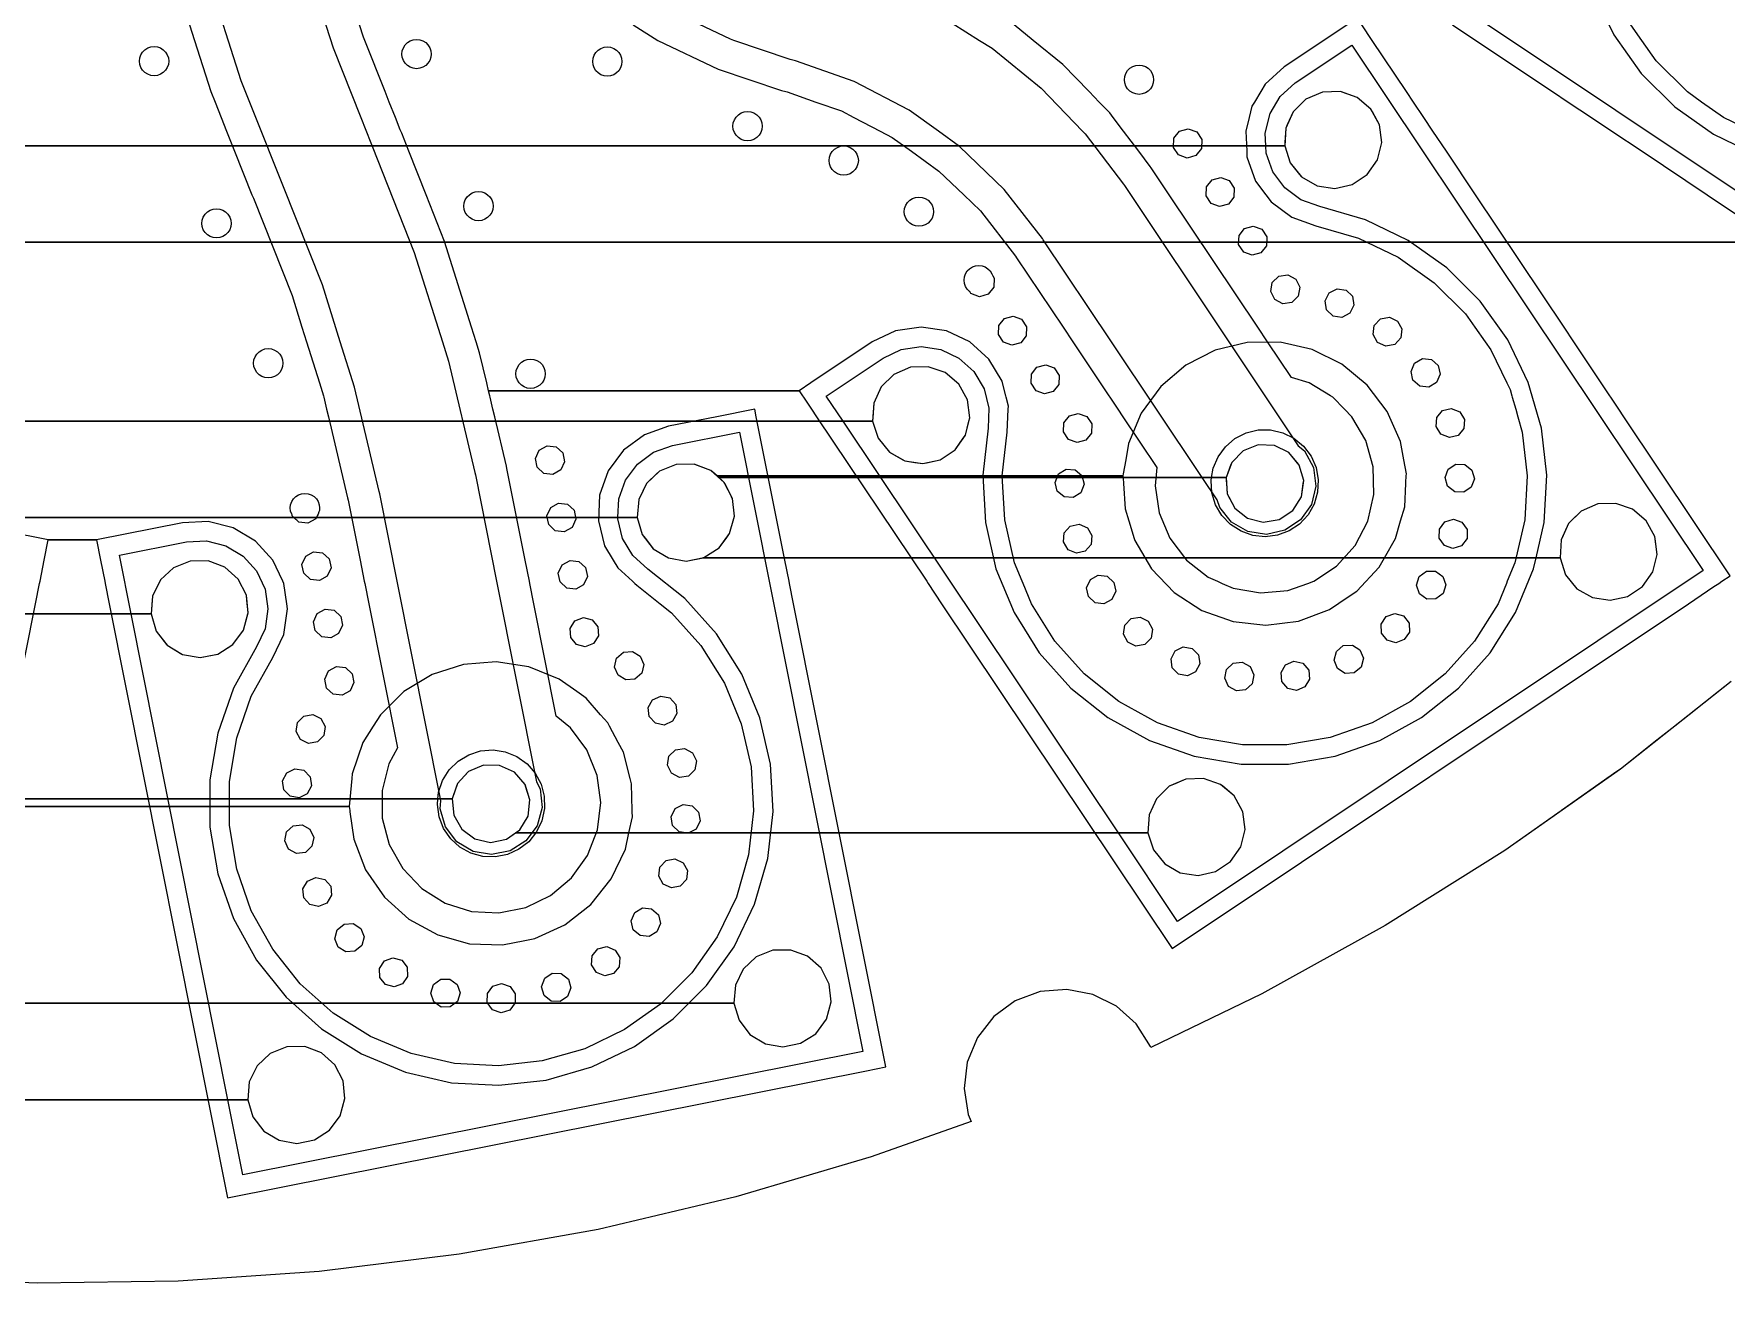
# Model space of a CAD drawing. Extents: x -26490 to 26500, y -26498 to 26498.
# Drawn here: x -395 to 16952, y -26498 to -13683 of the extents above; entities that cross this region are included whole.
import ezdxf

# ---------------------------------------------------------------- set-up
doc = ezdxf.new("R2010")
doc.units = 0
for name, color, linetype in [('L0D0', 1, 'CONTINUOUS'), ('L1D0', 2, 'CONTINUOUS'), ('L2D0', 3, 'CONTINUOUS'), ('L3D0', 4, 'CONTINUOUS')]:
    doc.layers.add(name, color=color, linetype=linetype)

msp = doc.modelspace()

# ---------------------------------------------------------------- linework, layer by layer
at = {"layer": 'L0D0'}
for points in [[(2353.28, -12828.949), (2672.572, -13827.3), (2956.361, -14541.287), (3059.727, -14801.345), (3074.637, -14835.395), (3505.381, -15924.395), (3794.179, -16843.224), (3856.532, -17041.604), (4126.263, -18181.212), (4131.412, -18207.096), (4348.544, -19298.694), (4757.323, -21353.764), (4795.252, -21427.781), (4815.272, -21619.676), (4764.619, -21805.845), (4650.135, -21961.145), (4487.28, -22064.601), (4298.051, -22102.241), (4108.002, -22068.982), (3942.802, -21969.315), (3824.761, -21816.701), (3769.821, -21631.751), (3776.538, -21548.854), (3772.84, -21530.261), (3894.759, -21530.261), (3909.979, -21695.892), (3991.251, -21841.014), (4124.523, -21940.534), (4286.751, -21977.242), (4449.885, -21944.793), (4585.716, -21848.797), (4670.759, -21705.852), (4690.309, -21540.675), (4640.986, -21381.827), (4531.317, -21256.775), (4380.266, -21187.139), (4213.951, -21184.962), (4061.129, -21250.62), (3948.224, -21372.759), (3894.759, -21530.261), (3772.84, -21530.261), (3328.954, -19298.694), (3150.627, -18402.186), (3145.478, -18376.302), (2892.355, -17306.863), (2746.628, -16843.224), (2562.825, -16258.444), (2158.603, -15236.496), (2143.693, -15202.446), (1880.901, -14541.287), (1731.135, -14164.492), (1390.894, -13100.636)], [(17845.086, -15820.42), (13798.322, -13116.459)], [(15590.387, -13253.931), (15801.327, -13691.951), (16082.657, -14088.448), (16426.428, -14432.22), (16822.925, -14713.55), (17260.945, -14924.488)], [(8878.558, -13483.31), (9300.3, -13750.23), (9427.548, -13830.765), (9931.291, -14241.081), (10356.172, -14681.035), (10382.626, -14708.427), (10775.14, -15226.161), (10784.481, -15240.14), (11855.627, -16843.224), (12566.925, -17907.757), (12630.292, -17961.624), (12722.223, -18131.252), (12746.67, -18322.633), (12700.331, -18509.923), (12589.463, -18667.826), (12429.043, -18775.015), (12240.733, -18817.016), (12049.966, -18788.155), (11882.508, -18692.331), (11760.974, -18542.484), (11735.456, -18463.327), (11582.85, -18234.935), (11826.685, -18234.935), (11837.563, -18400.908), (11915.008, -18548.107), (12045.63, -18651.08), (12206.841, -18692.023), (12370.768, -18663.855), (12509.066, -18571.447), (12597.822, -18430.779), (12621.689, -18266.17), (12576.54, -18106.085), (12470.183, -17978.204), (12321.007, -17904.639), (12154.806, -17898.109), (12000.317, -17959.744), (11884.254, -18078.886), (11826.685, -18234.935), (11582.85, -18234.935), (10652.938, -16843.224), (9953.011, -15795.71), (9943.671, -15781.731), (9553.157, -15279.202), (9094.951, -14837.519), (8877.556, -14681.035), (8578.425, -14465.716), (8014.143, -14171.399), (7413.648, -13960.586), (7357.058, -13945.165), (6779.214, -13750.23), (6744.891, -13738.651), (6161.462, -13461.148)], [(1201.248, -13590.336), (1252.386, -13750.23), (1420.462, -14275.765), (1462.807, -14382.302), (1525.999, -14541.287), (1581.545, -14681.035), (1663.893, -14888.214), (1841.402, -15334.809), (1856.311, -15368.859), (2251.782, -16368.679), (2353.262, -16691.547), (2400.936, -16843.224), (2533.001, -17263.398), (2574.176, -17394.398), (2577.597, -17408.85), (2606.808, -17532.264), (2625.163, -17609.814), (2821.819, -18440.682), (2826.968, -18466.566), (2949.305, -19081.598), (2992.488, -19298.694), (2996.797, -19320.355), (3038.092, -19527.957), (3332.066, -21005.866), (3242.768, -21171.364), (3174.785, -21445.047), (3177, -21727.038), (3249.274, -21999.619), (3387.065, -22245.663), (3581.716, -22449.709), (3820.995, -22598.937), (4089.869, -22683.971), (4371.442, -22699.467), (4648.024, -22644.451), (4902.234, -22522.382), (5118.099, -22340.927), (5282.058, -22111.49), (5383.806, -21848.486), (5416.952, -21568.441), (5379.412, -21288.951), (5273.546, -21027.577), (5106.003, -20800.744), (4960.169, -20682.016), (4730.613, -19527.957), (4689.318, -19320.355), (4685.009, -19298.694), (4641.826, -19081.598), (4455.071, -18142.716), (4449.923, -18116.832), (4329.918, -17609.814), (4311.563, -17532.264), (4282.353, -17408.85), (4278.932, -17394.398), (4266.823, -17343.238), (7451.128, -17343.238), (7485.312, -17394.398), (7494.969, -17408.85), (7577.432, -17532.264), (7629.249, -17609.814), (8757.722, -19298.694), (8772.195, -19320.355), (8910.91, -19527.957), (11273.451, -23063.749), (16565.136, -19527.957), (16827.668, -19352.539), (16875.835, -19320.355), (16908.253, -19298.694), (16993.962, -19241.425), (15903.754, -17609.814), (15851.937, -17532.264), (15769.474, -17408.85), (15759.817, -17394.398), (15672.286, -17263.398), (15391.535, -16843.224), (15290.188, -16691.547), (14383.645, -15334.809), (14085.24, -14888.214), (13946.807, -14681.035), (13853.43, -14541.287), (13747.2, -14382.302), (13676.014, -14275.765), (13324.863, -13750.23), (13218.026, -13590.336)], [(13067.742, -13590.336), (12828.444, -13750.23), (12423.316, -14020.928), (12227.62, -14198.296), (12181.187, -14275.765), (12117.331, -14382.302), (12091.838, -14424.835), (12062.669, -14541.287), (12027.664, -14681.035), (12037.841, -14888.214), (12040.622, -14944.832), (12129.601, -15193.508), (12234.397, -15334.809), (12286.933, -15405.646), (12499.073, -15562.979), (12747.748, -15651.957), (13182.607, -15777.238), (13590.336, -15973.59), (13959.414, -16235.464), (14279.412, -16555.462), (14375.969, -16691.547), (14483.59, -16843.224), (14541.287, -16924.54), (14704.472, -17263.398), (14737.639, -17332.27), (14755.538, -17394.398), (14759.702, -17408.85), (14795.256, -17532.264), (14817.598, -17609.814), (14862.919, -17767.129), (14913.588, -18216.828), (14888.214, -18668.661), (14787.513, -19109.86), (14709.296, -19298.694), (14700.324, -19320.355), (14614.332, -19527.957), (14373.563, -19911.139), (14072.011, -20248.576), (13718.197, -20530.732), (13322.119, -20749.638), (12894.969, -20899.104), (12448.818, -20974.908), (11996.273, -20974.907), (11550.121, -20899.103), (11122.972, -20749.637), (10726.893, -20530.733), (10373.079, -20248.575), (10071.527, -19911.138), (9830.758, -19527.957), (9744.766, -19320.355), (9735.794, -19298.694), (9657.577, -19109.86), (9556.877, -18668.662), (9531.502, -18216.828), (9582.171, -17767.128), (9589.899, -17609.814), (9593.709, -17532.264), (9595.13, -17503.332), (9571.464, -17408.85), (9567.844, -17394.398), (9535.03, -17263.398), (9530.956, -17247.132), (9395.173, -17020.594), (9199.478, -16843.224), (8960.72, -16730.301), (8699.464, -16691.547), (8438.208, -16730.301), (8199.451, -16843.224), (7570.617, -17263.398), (7451.128, -17343.238), (4266.823, -17343.238), (4247.926, -17263.398), (4174.71, -16954.068), (4139.871, -16843.224), (4092.197, -16691.547), (3816.424, -15814.159), (3626.822, -15334.809), (3450.175, -14888.214), (3376.928, -14703.032), (3367.296, -14681.035), (3362.018, -14668.982), (3311.263, -14541.287), (3248.071, -14382.302), (3205.726, -14275.765), (2996.841, -13750.23), (2983.246, -13716.027), (2943.047, -13590.336)], [(5748.728, -13590.336), (6002.303, -13750.23), (6621.058, -14044.536), (7270.292, -14263.554), (7315.1, -14275.765), (7326.883, -14278.976), (7621.205, -14382.302), (7882.847, -14474.155), (8011.557, -14541.287), (8279.49, -14681.035), (8405.283, -14746.646), (8601.956, -14888.214), (8883.505, -15090.877), (9136.562, -15334.809), (9307.732, -15499.806), (9669.286, -15965.069), (9678.626, -15979.049), (10154.702, -16691.547), (10256.049, -16843.224), (10536.801, -17263.398), (10624.332, -17394.398), (10633.989, -17408.85), (10716.452, -17532.264), (10768.269, -17609.814), (11117.024, -18131.763), (11097.857, -18318.836), (11139.783, -18597.702), (11249.743, -18857.38), (11420.827, -19081.554), (11642.287, -19256.139), (11738.545, -19298.694), (11787.541, -19320.355), (11900.205, -19370.163), (12178.378, -19416.464), (12459.326, -19392.132), (12663.715, -19320.355), (12725.396, -19298.694), (12959.87, -19142.023), (13148.016, -18931.964), (13278.01, -18681.713), (13341.686, -18406.997), (13335.042, -18125.075), (13258.496, -17853.663), (13116.858, -17609.814), (13040.517, -17532.264), (12919.026, -17408.85), (12895.021, -17394.398), (12677.432, -17263.398), (12497.264, -17209.517), (12252.515, -16843.224), (12151.168, -16691.547), (11244.624, -15334.809), (11058.866, -15056.802), (11049.525, -15042.822), (10932.311, -14888.214), (10775.24, -14681.035), (10669.291, -14541.287), (10633.244, -14493.74), (10525.623, -14382.302), (10422.736, -14275.765), (10154.58, -13998.096), (9850.277, -13750.23), (9653.976, -13590.336)], [(14147.539, -13590.336), (14386.837, -13750.23), (15173.355, -14275.765), (15332.799, -14382.302), (15570.737, -14541.287), (15779.885, -14681.035), (16089.95, -14888.214), (16758.327, -15334.809), (18788.829, -16691.547)], [(17214.73, -14681.035), (16924.54, -14541.287), (16700.472, -14382.302), (16555.462, -14279.412), (16235.464, -13959.414), (16087.04, -13750.23), (15973.59, -13590.336)], [(-1589.196, -25622.288), (-376.959, -19527.957), (-335.664, -19320.355), (-331.355, -19298.694), (-288.172, -19081.598), (-246.975, -18874.486), (246.975, -18874.486), (288.172, -19081.598), (331.355, -19298.694), (335.664, -19320.355), (376.959, -19527.957), (1589.196, -25622.288), (8140.842, -24319.085), (8336.999, -24280.067), (7391.747, -19527.957), (7350.452, -19320.355), (7346.143, -19298.694), (7302.96, -19081.598), (7010.204, -17609.814), (6994.778, -17532.264), (6604.907, -17609.814), (6112.071, -17707.845), (5863.395, -17796.823), (5651.256, -17954.156), (5493.924, -18166.295), (5404.945, -18414.971), (5391.986, -18678.768), (5456.16, -18934.967), (5544.048, -19081.598), (5591.943, -19161.506), (5743.306, -19298.694), (5767.205, -19320.355), (5787.639, -19338.875), (6024.74, -19527.957), (6141.453, -19621.033), (6443.005, -19958.47), (6683.774, -20341.65), (6856.955, -20759.747), (6957.656, -21200.946), (6983.031, -21652.779), (6932.361, -22102.479), (6807.081, -22537.338), (6610.729, -22945.067), (6348.853, -23314.145), (6028.856, -23634.143), (5659.778, -23896.018), (5252.049, -24092.37), (4817.19, -24217.65), (4367.49, -24268.32), (3915.657, -24242.946), (3474.458, -24142.244), (3056.361, -23969.062), (2673.18, -23728.294), (2335.743, -23426.742), (2053.586, -23072.928), (1834.681, -22676.85), (1685.215, -22249.7), (1609.411, -21803.549), (1609.41, -21351.003), (1685.215, -20904.853), (1834.682, -20477.703), (2053.586, -20081.624), (2166.509, -19842.867), (2205.263, -19581.611), (2197.304, -19527.957), (2166.509, -19320.355), (2156.264, -19298.694), (2053.586, -19081.598), (1876.217, -18885.902), (1649.678, -18750.119), (1393.478, -18685.945), (1129.682, -18698.904), (246.975, -18874.486), (-246.975, -18874.486), (-1129.682, -18698.904)], [(17003.043, -20326.006), (15867.684, -21224.199), (14684.969, -22059.05), (13458.429, -22828.068), (12191.723, -23528.958), (11054.533, -24079.337), (11051.387, -24068.805), (10905.934, -23838.568), (10703.759, -23656.111), (10459.855, -23534.967), (10192.31, -23484.119), (9920.969, -23507.34), (9665.954, -23602.907), (9446.18, -23763.732), (9277.945, -23977.887), (9173.728, -24229.49), (9141.257, -24499.881), (9182.941, -24769.005), (9214.548, -24838.501), (8188.95, -25202.998), (6800.415, -25612.582), (5391.584, -25945.728), (3966.663, -26201.442), (2529.904, -26378.961), (1085.594, -26477.755), (-361.955, -26497.528), (-1808.424, -26438.222)]]:
    msp.add_lwpolyline(points, dxfattribs=at)
for points in [[(11328.631, -22786.341), (10722.21, -21878.767), (11025.79, -21878.767), (11082.169, -22053.654), (11197.915, -22196.364), (11357.4, -22287.626), (11539.083, -22315.113), (11718.425, -22275.112), (11871.208, -22173.026), (11976.795, -22022.643), (12020.927, -21844.271), (11997.644, -21662.003), (11910.091, -21500.454), (11770.092, -21381.441), (11596.554, -21321.039), (11412.915, -21327.404), (11243.976, -21399.678), (11112.553, -21528.099), (11036.396, -21695.324), (11025.79, -21878.767), (10722.21, -21878.767), (7899.914, -17654.901), (8203.494, -17654.901), (8259.872, -17829.788), (8375.619, -17972.499), (8535.103, -18063.76), (8716.786, -18091.247), (8896.128, -18051.247), (9048.911, -17949.161), (9154.498, -17798.777), (9198.631, -17620.405), (9175.348, -17438.137), (9087.795, -17276.588), (8947.795, -17157.575), (8774.257, -17097.173), (8590.618, -17103.538), (8421.679, -17175.812), (8290.256, -17304.234), (8214.1, -17471.458), (8203.494, -17654.901), (7899.914, -17654.901), (7728.536, -17398.417), (8310.565, -17009.518), (8496.265, -16921.689), (8699.464, -16891.547), (8902.663, -16921.689), (9088.364, -17009.518), (9240.571, -17147.472), (9346.18, -17323.668), (9396.093, -17522.935), (9386.014, -17728.11), (9331.58, -18211.219), (9358.84, -18696.619), (9467.022, -19170.595), (9653.069, -19619.754), (9911.724, -20031.402), (10235.68, -20393.907), (10615.779, -20697.027), (11041.282, -20932.194), (11500.166, -21092.765), (11979.463, -21174.2), (12465.628, -21174.201), (12944.924, -21092.764), (13403.808, -20932.194), (13829.311, -20697.026), (14209.41, -20393.908), (14533.365, -20031.402), (14792.021, -19619.754), (14978.068, -19170.596), (15004.116, -19056.47), (15249.656, -19056.47), (15306.034, -19231.357), (15421.781, -19374.068), (15581.265, -19465.329), (15762.948, -19492.816), (15942.291, -19452.815), (16095.073, -19350.729), (16200.66, -19200.346), (16244.793, -19021.974), (16221.51, -18839.706), (16133.957, -18678.157), (15993.958, -18559.144), (15820.42, -18498.742), (15636.78, -18505.107), (15467.841, -18577.381), (15336.419, -18705.802), (15260.262, -18873.027), (15249.656, -19056.47), (15004.116, -19056.47), (15086.251, -18696.62), (15113.51, -18211.219), (15059.077, -17728.111), (14924.488, -17260.945), (14713.55, -16822.925), (14432.22, -16426.428), (14088.448, -16082.657), (13691.951, -15801.327), (13253.931, -15590.387), (12786.766, -15455.8), (12593.352, -15386.595), (12428.354, -15264.225), (12305.985, -15099.228), (12236.78, -14905.814), (12233.184, -14832.605), (12427.359, -14832.605), (12483.738, -15007.491), (12599.484, -15150.202), (12758.968, -15241.464), (12940.651, -15268.95), (13119.994, -15228.95), (13272.776, -15126.864), (13378.364, -14976.481), (13422.496, -14798.109), (13399.213, -14615.84), (13311.66, -14454.291), (13171.661, -14335.278), (12998.123, -14274.876), (12814.484, -14281.242), (12645.544, -14353.515), (12514.122, -14481.937), (12437.965, -14649.162), (12427.359, -14832.605), (12233.184, -14832.605), (12226.701, -14700.638), (12276.614, -14501.372), (12382.223, -14325.175), (12534.43, -14187.222), (13116.459, -13798.322), (16716.554, -19186.245)], [(1746.335, -25387.113), (1592.928, -24615.882), (1799.021, -24615.882), (1851.344, -24792.024), (1963.764, -24937.37), (2121.098, -25032.292), (2302.097, -25063.967), (2482.316, -25028.119), (2637.415, -24929.59), (2746.448, -24781.685), (2794.689, -24604.381), (2775.622, -24421.624), (2691.824, -24258.095), (2554.611, -24135.88), (2382.514, -24071.485), (2198.777, -24073.608), (2028.213, -24141.96), (1893.86, -24267.312), (1813.86, -24432.732), (1799.021, -24615.882), (1592.928, -24615.882), (601.869, -19633.492), (807.962, -19633.492), (860.285, -19809.634), (972.705, -19954.981), (1130.039, -20049.903), (1311.038, -20081.578), (1491.257, -20045.73), (1646.356, -19947.201), (1755.389, -19799.295), (1803.63, -19621.991), (1784.563, -19439.234), (1700.765, -19275.705), (1563.552, -19153.491), (1391.455, -19089.096), (1207.718, -19091.218), (1037.155, -19159.571), (902.801, -19284.923), (822.802, -19450.343), (807.962, -19633.492), (601.869, -19633.492), (482.15, -19031.625), (1168.7, -18895.061), (1373.875, -18884.982), (1573.141, -18934.895), (1749.338, -19040.504), (1887.292, -19192.712), (1975.121, -19378.412), (2005.263, -19581.611), (1975.121, -19784.811), (1887.292, -19970.51), (1652.124, -20396.013), (1491.554, -20854.897), (1410.119, -21334.193), (1410.118, -21820.359), (1491.554, -22299.655), (1652.125, -22758.538), (1887.292, -23184.042), (2190.411, -23564.141), (2552.916, -23888.097), (2964.565, -24146.752), (3413.722, -24332.8), (3887.699, -24440.981), (4373.1, -24468.241), (4856.208, -24413.807), (5323.373, -24279.22), (5761.393, -24068.28), (6157.891, -23786.951), (6320.018, -23624.823), (6781.41, -23624.823), (6833.733, -23800.965), (6946.153, -23946.311), (7103.487, -24041.233), (7284.486, -24072.909), (7464.705, -24037.061), (7619.804, -23938.531), (7728.837, -23790.626), (7777.078, -23613.322), (7758.011, -23430.565), (7674.213, -23267.036), (7537, -23144.821), (7364.903, -23080.427), (7181.166, -23082.549), (7010.603, -23150.901), (6876.249, -23276.253), (6796.25, -23441.674), (6781.41, -23624.823), (6320.018, -23624.823), (6501.661, -23443.18), (6782.992, -23046.682), (6993.931, -22608.662), (7128.518, -22141.498), (7182.951, -21658.389), (7155.693, -21172.988), (7047.511, -20699.012), (6861.462, -20249.853), (6602.807, -19838.206), (6278.853, -19475.7), (5898.753, -19172.581), (5746.545, -19034.628), (5640.936, -18858.43), (5591.023, -18659.164), (5591.844, -18642.434), (5790.351, -18642.434), (5842.674, -18818.575), (5955.094, -18963.922), (6112.429, -19058.844), (6293.427, -19090.519), (6473.646, -19054.671), (6628.745, -18956.142), (6737.778, -18808.237), (6786.019, -18630.932), (6766.953, -18448.176), (6683.155, -18284.647), (6545.941, -18162.432), (6373.845, -18098.037), (6190.107, -18100.159), (6019.544, -18168.512), (5885.19, -18293.864), (5805.191, -18459.284), (5790.351, -18642.434), (5591.844, -18642.434), (5601.102, -18453.989), (5670.308, -18260.575), (5792.678, -18095.577), (5957.675, -17973.207), (6151.089, -17904.002), (6837.639, -17767.439), (8101.824, -24122.928)]]:
    msp.add_lwpolyline(points, close=True, dxfattribs=at)
at = {"layer": 'L1D0'}
for points in [[(-12427.359, -14832.605), (12427.359, -14832.605), (12483.738, -15007.491), (12580.556, -15126.864), (12599.484, -15150.202), (12758.968, -15241.464), (12940.651, -15268.95), (13119.994, -15228.95), (13272.776, -15126.864), (13378.364, -14976.481), (13422.496, -14798.109), (13399.213, -14615.84), (13326.643, -14481.937), (13311.66, -14454.291), (13171.661, -14335.278), (12998.123, -14274.876), (12814.484, -14281.242), (12645.544, -14353.515), (12514.122, -14481.937), (12453.14, -14615.84), (12437.965, -14649.162), (12429.353, -14798.109), (12427.359, -14832.605), (-12427.359, -14832.605)], [(-18498.742, -15820.42), (18498.742, -15820.42), (18559.144, -15993.958), (18678.157, -16133.957), (18801.234, -16200.66), (18839.706, -16221.51), (19021.974, -16244.793), (19200.346, -16200.66), (19350.729, -16095.073), (19452.815, -15942.291), (19492.816, -15762.948), (19465.329, -15581.265), (19374.068, -15421.781), (19231.357, -15306.034), (19056.47, -15249.656), (18873.027, -15260.262), (18705.802, -15336.419), (18577.381, -15467.841), (18505.107, -15636.78), (18498.742, -15820.42), (-18498.742, -15820.42)], [(-8203.494, -17654.901), (8203.494, -17654.901), (8249.875, -17798.777), (8259.872, -17829.788), (8375.619, -17972.499), (8535.103, -18063.76), (8635.083, -18078.886), (8716.786, -18091.247), (8772.207, -18078.886), (8896.128, -18051.247), (9048.911, -17949.161), (9132.725, -17829.788), (9154.498, -17798.777), (9190.096, -17654.901), (9198.631, -17620.405), (9175.348, -17438.137), (9087.795, -17276.588), (8947.795, -17157.575), (8774.257, -17097.173), (8590.618, -17103.538), (8421.679, -17175.812), (8290.256, -17304.234), (8214.1, -17471.458), (8205.488, -17620.405), (8203.494, -17654.901), (-8203.494, -17654.901)], [(-5790.351, -18642.434), (5790.351, -18642.434), (5842.674, -18818.575), (5955.094, -18963.922), (6112.429, -19058.844), (6293.427, -19090.519), (6464.601, -19056.47), (15249.656, -19056.47), (15306.034, -19231.357), (15421.781, -19374.068), (15581.265, -19465.329), (15762.948, -19492.816), (15942.291, -19452.815), (16095.073, -19350.729), (16200.66, -19200.346), (16244.793, -19021.974), (16221.51, -18839.706), (16133.957, -18678.157), (15993.958, -18559.144), (15820.42, -18498.742), (15636.78, -18505.107), (15467.841, -18577.381), (15336.419, -18705.802), (15260.262, -18873.027), (15249.656, -19056.47), (6464.601, -19056.47), (6473.646, -19054.671), (6628.745, -18956.142), (6737.778, -18808.237), (6786.019, -18630.932), (6766.953, -18448.176), (6758.038, -18430.779), (6687.878, -18293.864), (6683.155, -18284.647), (6662.411, -18266.17), (6627.343, -18234.935), (11826.685, -18234.935), (11828.732, -18266.17), (11830.547, -18293.864), (11837.563, -18400.908), (11853.279, -18430.779), (11915.008, -18548.107), (12045.63, -18651.08), (12206.841, -18692.023), (12370.768, -18663.855), (12509.066, -18571.447), (12597.822, -18430.779), (12617.674, -18293.864), (12621.689, -18266.17), (12576.54, -18106.085), (12571.611, -18100.159), (12553.919, -18078.886), (12470.183, -17978.204), (12321.007, -17904.639), (12154.806, -17898.109), (12000.317, -17959.744), (11884.254, -18078.886), (11876.406, -18100.159), (11826.685, -18234.935), (6627.343, -18234.935), (6545.941, -18162.432), (6379.516, -18100.159), (6373.845, -18098.037), (6190.107, -18100.159), (6019.544, -18168.512), (5914.873, -18266.17), (5885.19, -18293.864), (5818.976, -18430.779), (5805.191, -18459.284), (5790.351, -18642.434), (-5790.351, -18642.434)], [(-807.962, -19633.492), (807.962, -19633.492), (860.285, -19809.634), (966.687, -19947.201), (972.705, -19954.981), (1130.039, -20049.903), (1311.038, -20081.578), (1470.278, -20049.903), (1491.257, -20045.73), (1634.109, -19954.981), (1646.356, -19947.201), (1755.389, -19799.295), (1800.501, -19633.492), (1803.63, -19621.991), (1790.153, -19492.816), (1784.563, -19439.234), (1700.765, -19275.705), (1563.552, -19153.491), (1391.455, -19089.096), (1207.718, -19091.218), (1037.155, -19159.571), (902.801, -19284.923), (822.802, -19450.343), (819.361, -19492.816), (807.962, -19633.492), (-807.962, -19633.492)], [(17003.043, -20326.006), (15867.684, -21224.199), (15821.534, -21256.775), (15644.922, -21381.441), (15619.086, -21399.678), (14684.969, -22059.05), (13458.429, -22828.068), (12191.723, -23528.958), (11054.533, -24079.337), (11051.387, -24068.805), (10905.934, -23838.568), (10703.759, -23656.111), (10459.855, -23534.967), (10192.31, -23484.119), (9920.969, -23507.34), (9665.954, -23602.907), (9446.18, -23763.732), (9277.945, -23977.887), (9173.728, -24229.49), (9141.257, -24499.881), (9182.941, -24769.005), (9214.548, -24838.501), (8188.95, -25202.998), (6800.415, -25612.582), (5391.584, -25945.728), (3966.663, -26201.442), (2529.904, -26378.961), (1085.594, -26477.755), (-361.955, -26497.528), (-1130.039, -26466.036)], [(-3894.759, -21530.261), (3894.759, -21530.261), (3909.979, -21695.892), (3991.251, -21841.014), (4124.523, -21940.534), (4286.751, -21977.242), (4449.885, -21944.793), (4543.309, -21878.767), (11025.79, -21878.767), (11082.169, -22053.654), (11197.915, -22196.364), (11357.4, -22287.626), (11539.083, -22315.113), (11718.425, -22275.112), (11871.208, -22173.026), (11976.795, -22022.643), (12020.927, -21844.271), (11997.644, -21662.003), (11910.091, -21500.454), (11791.545, -21399.678), (11770.092, -21381.441), (11596.554, -21321.039), (11412.915, -21327.404), (11286.605, -21381.441), (11243.976, -21399.678), (11112.553, -21528.099), (11036.396, -21695.324), (11025.79, -21878.767), (4543.309, -21878.767), (4585.716, -21848.797), (4670.759, -21705.852), (4690.309, -21540.675), (4646.529, -21399.678), (4640.986, -21381.827), (4640.647, -21381.441), (4531.317, -21256.775), (4380.266, -21187.139), (4213.951, -21184.962), (4061.129, -21250.62), (4055.439, -21256.775), (3948.224, -21372.759), (3945.277, -21381.441), (3939.086, -21399.678), (3894.759, -21530.261), (-3894.759, -21530.261)], [(-6781.41, -23624.823), (6781.41, -23624.823), (6833.733, -23800.965), (6946.153, -23946.311), (7103.487, -24041.233), (7284.486, -24072.909), (7464.705, -24037.061), (7619.804, -23938.531), (7728.837, -23790.626), (7777.078, -23613.322), (7758.011, -23430.565), (7674.213, -23267.036), (7537, -23144.821), (7364.903, -23080.427), (7181.166, -23082.549), (7010.603, -23150.901), (6876.249, -23276.253), (6796.25, -23441.674), (6781.41, -23624.823), (-6781.41, -23624.823)], [(-1799.021, -24615.882), (1799.021, -24615.882), (1851.344, -24792.024), (1963.764, -24937.37), (2121.098, -25032.292), (2302.097, -25063.967), (2482.316, -25028.119), (2637.415, -24929.59), (2746.448, -24781.685), (2794.689, -24604.381), (2775.622, -24421.624), (2691.824, -24258.095), (2554.611, -24135.88), (2382.514, -24071.485), (2198.777, -24073.608), (2028.213, -24141.96), (1893.86, -24267.312), (1813.86, -24432.732), (1799.021, -24615.882), (-1799.021, -24615.882)]]:
    msp.add_lwpolyline(points, dxfattribs=at)
at = {"layer": 'L2D0'}
for points in [[(-12427.359, -14832.605), (12427.359, -14832.605), (12483.738, -15007.491), (12599.484, -15150.202), (12758.968, -15241.464), (12940.651, -15268.95), (13119.994, -15228.95), (13272.776, -15126.864), (13378.364, -14976.481), (13422.496, -14798.109), (13399.213, -14615.84), (13311.66, -14454.291), (13171.661, -14335.278), (13016.413, -14281.242), (12998.123, -14274.876), (12814.484, -14281.242), (12645.544, -14353.515), (12542.414, -14454.291), (12514.122, -14481.937), (12437.965, -14649.162), (12427.359, -14832.605), (-12427.359, -14832.605)], [(-18498.742, -15820.42), (18498.742, -15820.42)], [(18498.742, -15820.42), (-18498.742, -15820.42)], [(-5790.351, -18642.434), (5790.351, -18642.434), (5800.963, -18678.157), (5842.674, -18818.575), (5873.861, -18858.897), (5955.094, -18963.922), (6112.429, -19058.844), (6293.427, -19090.519), (6473.646, -19054.671), (6628.745, -18956.142), (6700.432, -18858.897), (6737.778, -18808.237), (6773.17, -18678.157), (6786.019, -18630.932), (6766.953, -18448.176), (6687.878, -18293.864), (6683.155, -18284.647), (6608.661, -18218.296), (10769.43, -18218.296), (10773.779, -18284.647), (10774.383, -18293.864), (10791.525, -18555.403), (10829.25, -18678.157), (10884.795, -18858.897), (10890.767, -18878.328), (11061.806, -19169.662), (11295.419, -19413.698), (11579.015, -19597.281), (11897.304, -19710.515), (12233.126, -19747.293), (12568.378, -19705.634), (12884.986, -19587.784), (13078.524, -19458.466), (13165.882, -19400.096), (13395.922, -19152.687), (13450.544, -19056.47), (15249.656, -19056.47), (15306.034, -19231.357), (15421.781, -19374.068), (15581.265, -19465.329), (15762.948, -19492.816), (15942.291, -19452.815), (16095.073, -19350.729), (16200.66, -19200.346), (16244.793, -19021.974), (16223.961, -18858.897), (16221.51, -18839.706), (16133.957, -18678.157), (15993.958, -18559.144), (15820.42, -18498.742), (15636.78, -18505.107), (15467.841, -18577.381), (15364.71, -18678.157), (15336.419, -18705.802), (15266.697, -18858.897), (15260.262, -18873.027), (15249.656, -19056.47), (13450.544, -19056.47), (13562.706, -18858.897), (13615.386, -18678.157), (13657.24, -18534.563), (13669.503, -18293.864), (13669.973, -18284.647), (13673.354, -18218.296), (13674.43, -18197.17), (13647.604, -18051.247), (13613.349, -17864.907), (13477.288, -17555.688), (13273.585, -17286.18), (13013.219, -17070.915), (12710.228, -16921.496), (12380.946, -16845.979), (12043.125, -16848.437), (11714.976, -16928.734), (11414.19, -17082.543), (11156.984, -17301.573), (10957.221, -17574.015), (10825.672, -17885.18), (10797.634, -18051.247), (10772.997, -18197.17), (10769.43, -18218.296), (6608.661, -18218.296), (6584.942, -18197.17), (6545.941, -18162.432), (6373.845, -18098.037), (6190.107, -18100.159), (6019.544, -18168.512), (5988.828, -18197.17), (5966.185, -18218.296), (5895.069, -18284.647), (5885.19, -18293.864), (5805.191, -18459.284), (5790.351, -18642.434), (-5790.351, -18642.434)], [(-8203.494, -17654.901), (8203.494, -17654.901), (8259.872, -17829.788), (8375.619, -17972.499), (8513.236, -18051.247), (8535.103, -18063.76), (8716.786, -18091.247), (8896.128, -18051.247), (9048.911, -17949.161), (9154.498, -17798.777), (9198.631, -17620.405), (9175.348, -17438.137), (9087.795, -17276.588), (8947.795, -17157.575), (8774.257, -17097.173), (8590.618, -17103.538), (8421.679, -17175.812), (8290.256, -17304.234), (8214.1, -17471.458), (8203.494, -17654.901), (-8203.494, -17654.901)], [(-807.962, -19633.492), (807.962, -19633.492), (860.285, -19809.634), (972.705, -19954.981), (1123.122, -20045.73), (1130.039, -20049.903), (1311.038, -20081.578), (1491.257, -20045.73), (1646.356, -19947.201), (1755.389, -19799.295), (1803.63, -19621.991), (1784.563, -19439.234), (1700.765, -19275.705), (1563.552, -19153.491), (1391.455, -19089.096), (1207.718, -19091.218), (1037.155, -19159.571), (902.801, -19284.923), (822.802, -19450.343), (807.962, -19633.492), (-807.962, -19633.492)], [(-2837.334, -21609.017), (2837.334, -21609.017), (2842.991, -21649.702), (2844.702, -21662.003), (2883.864, -21943.628), (3006.306, -22258.488), (3198.06, -22536.624), (3448.788, -22763.042), (3744.973, -22925.535), (4070.648, -23015.342), (4408.255, -23027.623), (4636.548, -22982.213), (4739.594, -22961.716), (5046.802, -22821.173), (5313.319, -22613.571), (5524.775, -22350.103), (5669.77, -22044.971), (5705.35, -21878.767), (11025.79, -21878.767), (11082.169, -22053.654), (11197.915, -22196.364), (11357.4, -22287.626), (11539.083, -22315.113), (11718.425, -22275.112), (11871.208, -22173.026), (11976.795, -22022.643), (12020.927, -21844.271), (11997.644, -21662.003), (11990.977, -21649.702), (11910.091, -21500.454), (11770.092, -21381.441), (11596.554, -21321.039), (11412.915, -21327.404), (11243.976, -21399.678), (11112.553, -21528.099), (11057.173, -21649.702), (11051.571, -21662.003), (11036.396, -21695.324), (11025.79, -21878.767), (5705.35, -21878.767), (5740.49, -21714.625), (5739.342, -21662.003), (5739.074, -21649.702), (5733.12, -21376.875), (5718.593, -21321.039), (5648.058, -21049.929), (5596.591, -20952.793), (5506.551, -20782.857), (5489.89, -20751.412), (5415.474, -20666.557), (5267.143, -20497.417), (5171.52, -20429.419), (4991.826, -20301.638), (4678.78, -20174.63), (4344.881, -20123.238), (4008.131, -20150.234), (3686.684, -20254.162), (3397.868, -20429.419), (3157.255, -20666.557), (3084.347, -20782.857), (2977.816, -20952.793), (2869.224, -21272.695), (2864.64, -21321.039), (2837.334, -21609.017), (-2837.334, -21609.017)], [(17003.043, -20326.006), (16872.324, -20429.419), (16572.57, -20666.557), (16425.561, -20782.857), (16210.754, -20952.793), (15867.684, -21224.199), (15730.493, -21321.039), (15264.884, -21649.702), (15247.457, -21662.003), (14684.969, -22059.05), (13458.429, -22828.068), (12191.723, -23528.958), (11054.533, -24079.337), (11051.387, -24068.805), (10905.934, -23838.568), (10703.759, -23656.111), (10459.855, -23534.967), (10192.31, -23484.119), (9920.969, -23507.34), (9665.954, -23602.907), (9446.18, -23763.732), (9277.945, -23977.887), (9173.728, -24229.49), (9141.257, -24499.881), (9182.941, -24769.005), (9214.548, -24838.501), (8188.95, -25202.998), (6800.415, -25612.582), (5391.584, -25945.728), (3966.663, -26201.442), (2529.904, -26378.961), (1085.594, -26477.755), (-361.955, -26497.528), (-1808.424, -26438.222)], [(-6781.41, -23624.823), (6781.41, -23624.823), (6833.733, -23800.965), (6946.153, -23946.311), (7103.487, -24041.233), (7284.486, -24072.909), (7464.705, -24037.061), (7619.804, -23938.531), (7728.837, -23790.626), (7777.078, -23613.322), (7758.011, -23430.565), (7674.213, -23267.036), (7537, -23144.821), (7364.903, -23080.427), (7181.166, -23082.549), (7010.603, -23150.901), (6876.249, -23276.253), (6796.25, -23441.674), (6781.41, -23624.823), (-6781.41, -23624.823)], [(-1799.021, -24615.882), (1799.021, -24615.882), (1851.344, -24792.024), (1963.764, -24937.37), (2121.098, -25032.292), (2302.097, -25063.967), (2482.316, -25028.119), (2637.415, -24929.59), (2746.448, -24781.685), (2794.689, -24604.381), (2775.622, -24421.624), (2691.824, -24258.095), (2554.611, -24135.88), (2382.514, -24071.485), (2198.777, -24073.608), (2028.213, -24141.96), (1893.86, -24267.312), (1813.86, -24432.732), (1799.021, -24615.882), (-1799.021, -24615.882)]]:
    msp.add_lwpolyline(points, dxfattribs=at)
for points in [[(12226.545, -18842.317), (12099.601, -18828.415), (11979.286, -18785.611), (11872.086, -18716.216), (11783.778, -18623.968), (11719.124, -18513.842), (11681.61, -18391.774), (11673.258, -18264.346), (11678.223, -18234.935), (11826.685, -18234.935), (11837.563, -18400.908), (11915.008, -18548.107), (12045.63, -18651.08), (12206.841, -18692.023), (12370.768, -18663.855), (12509.066, -18571.447), (12597.822, -18430.779), (12621.689, -18266.17), (12576.54, -18106.085), (12470.183, -17978.204), (12321.007, -17904.639), (12154.806, -17898.109), (12000.317, -17959.744), (11884.254, -18078.886), (11826.685, -18234.935), (11678.223, -18234.935), (11694.518, -18138.426), (11744.244, -18020.803), (11819.755, -17917.818), (11916.981, -17835.023), (12030.681, -17776.882), (12154.723, -17746.529), (12282.422, -17745.601), (12406.893, -17774.146), (12521.425, -17830.627), (12619.845, -17912), (12696.846, -18013.875), (12748.278, -18130.763), (12771.368, -18256.36), (12764.87, -18383.896), (12729.135, -18506.497), (12666.09, -18617.552), (12579.133, -18711.074), (12472.952, -18782.021), (12353.272, -18826.57)], [(4335.937, -22125.517), (4208.319, -22120.875), (4085.212, -22086.927), (3973.252, -22025.504), (3878.475, -21939.916), (3805.991, -21834.779), (3759.707, -21715.76), (3742.118, -21589.275), (3747.713, -21530.261), (3894.759, -21530.261), (3909.979, -21695.892), (3991.251, -21841.014), (4124.523, -21940.534), (4286.751, -21977.242), (4449.885, -21944.793), (4585.716, -21848.797), (4670.759, -21705.852), (4690.309, -21540.675), (4640.986, -21381.827), (4531.317, -21256.775), (4380.266, -21187.139), (4213.951, -21184.962), (4061.129, -21250.62), (3948.224, -21372.759), (3894.759, -21530.261), (3747.713, -21530.261), (3754.173, -21462.142), (3795.221, -21341.218), (3863.051, -21233.019), (3954.004, -21143.378), (4063.178, -21077.129), (4184.687, -21037.844), (4311.981, -21027.639), (4438.198, -21047.066), (4556.531, -21095.077), (4660.603, -21169.082), (4744.803, -21265.094), (4804.591, -21377.936), (4836.745, -21501.524), (4839.531, -21629.195), (4812.799, -21754.068), (4757.99, -21869.41), (4678.057, -21969.003), (4577.312, -22047.478), (4461.185, -22100.604)]]:
    msp.add_lwpolyline(points, close=True, dxfattribs=at)
at = {"layer": 'L3D0'}
for points in [[(837.97, -14113.011), (804.592, -14109.25), (772.887, -14098.156), (744.446, -14080.286), (720.695, -14056.534), (702.824, -14028.094), (691.731, -13996.389), (687.97, -13963.011), (691.731, -13929.633), (702.824, -13897.928), (720.695, -13869.488), (744.446, -13845.736), (772.887, -13827.866), (804.592, -13816.772), (837.97, -13813.011), (871.348, -13816.772), (903.052, -13827.866), (931.493, -13845.736), (955.244, -13869.488), (973.115, -13897.928), (984.209, -13929.633), (987.97, -13963.011), (984.209, -13996.389), (973.115, -14028.094), (955.244, -14056.534), (931.493, -14080.286), (903.052, -14098.156), (871.348, -14109.25)], [(3528.23, -14040.637), (3494.852, -14036.876), (3463.148, -14025.782), (3434.707, -14007.912), (3410.956, -13984.16), (3393.085, -13955.719), (3381.991, -13924.015), (3378.23, -13890.637), (3381.991, -13857.259), (3393.085, -13825.554), (3410.956, -13797.113), (3434.707, -13773.362), (3463.148, -13755.492), (3494.852, -13744.398), (3528.23, -13740.637), (3561.608, -13744.398), (3593.313, -13755.492), (3621.754, -13773.362), (3645.505, -13797.113), (3663.376, -13825.554), (3674.469, -13857.259), (3678.23, -13890.637), (3674.469, -13924.015), (3663.376, -13955.719), (3645.505, -13984.16), (3621.754, -14007.912), (3593.313, -14025.782), (3561.608, -14036.876)], [(5484.061, -14117.415), (5450.683, -14113.654), (5418.978, -14102.56), (5390.538, -14084.69), (5366.786, -14060.939), (5348.916, -14032.498), (5337.822, -14000.793), (5334.061, -13967.415), (5337.822, -13934.037), (5348.916, -13902.332), (5366.786, -13873.892), (5390.538, -13850.14), (5418.978, -13832.27), (5450.683, -13821.176), (5484.061, -13817.415), (5517.439, -13821.176), (5549.144, -13832.27), (5577.584, -13850.14), (5601.336, -13873.892), (5619.206, -13902.332), (5630.3, -13934.037), (5634.061, -13967.415), (5630.3, -14000.793), (5619.206, -14032.498), (5601.336, -14060.939), (5577.584, -14084.69), (5549.144, -14102.56), (5517.439, -14113.654)], [(10934.04, -14303.657), (10900.662, -14299.896), (10868.957, -14288.802), (10840.516, -14270.932), (10816.765, -14247.18), (10798.894, -14218.74), (10787.801, -14187.035), (10784.04, -14153.657), (10787.801, -14120.279), (10798.894, -14088.574), (10816.765, -14060.134), (10840.516, -14036.382), (10868.957, -14018.512), (10900.662, -14007.418), (10934.04, -14003.657), (10967.418, -14007.418), (10999.122, -14018.512), (11027.563, -14036.382), (11051.314, -14060.134), (11069.185, -14088.574), (11080.279, -14120.279), (11084.04, -14153.657), (11080.279, -14187.035), (11069.185, -14218.74), (11051.314, -14247.18), (11027.563, -14270.932), (10999.122, -14288.802), (10967.418, -14299.896)], [(6921.295, -14780.05), (6887.917, -14776.289), (6856.212, -14765.196), (6827.771, -14747.325), (6804.02, -14723.574), (6786.149, -14695.133), (6775.056, -14663.428), (6771.295, -14630.05), (6775.056, -14596.672), (6786.149, -14564.968), (6804.02, -14536.527), (6827.771, -14512.775), (6856.212, -14494.905), (6887.917, -14483.811), (6921.295, -14480.05), (6954.673, -14483.811), (6986.377, -14494.905), (7014.818, -14512.775), (7038.57, -14536.527), (7056.44, -14564.968), (7067.534, -14596.672), (7071.295, -14630.05), (7067.534, -14663.428), (7056.44, -14695.133), (7038.57, -14723.574), (7014.818, -14747.325), (6986.377, -14765.196), (6954.673, -14776.289)], [(11427.138, -14956.68), (11340.164, -14924.593), (11288.66, -14847.512), (11292.299, -14754.878), (11349.692, -14682.075), (11438.917, -14656.911), (11525.891, -14688.999), (11577.395, -14766.08), (11573.756, -14858.713), (11516.363, -14931.516)], [(7906.821, -15132.521), (7873.443, -15128.76), (7841.739, -15117.666), (7813.298, -15099.795), (7789.547, -15076.044), (7771.676, -15047.603), (7760.582, -15015.899), (7756.821, -14982.521), (7760.582, -14949.143), (7771.676, -14917.438), (7789.547, -14888.997), (7813.298, -14865.246), (7841.739, -14847.375), (7873.443, -14836.282), (7906.821, -14832.521), (7940.199, -14836.282), (7971.904, -14847.375), (8000.345, -14865.246), (8024.096, -14888.997), (8041.967, -14917.438), (8053.061, -14949.143), (8056.821, -14982.521), (8053.061, -15015.899), (8041.967, -15047.603), (8024.096, -15076.044), (8000.345, -15099.795), (7971.904, -15117.666), (7940.199, -15128.76)], [(11760.48, -15455.562), (11673.506, -15423.475), (11622.002, -15346.393), (11625.641, -15253.76), (11683.034, -15180.957), (11772.259, -15155.793), (11859.233, -15187.88), (11910.738, -15264.962), (11907.099, -15357.595), (11849.705, -15430.398)], [(4163.211, -15600.091), (4129.833, -15596.33), (4098.128, -15585.236), (4069.688, -15567.366), (4045.936, -15543.614), (4028.066, -15515.174), (4016.972, -15483.469), (4013.211, -15450.091), (4016.972, -15416.713), (4028.066, -15385.008), (4045.936, -15356.567), (4069.688, -15332.816), (4098.128, -15314.946), (4129.833, -15303.852), (4163.211, -15300.091), (4196.589, -15303.852), (4228.294, -15314.946), (4256.734, -15332.816), (4280.486, -15356.567), (4298.356, -15385.008), (4309.45, -15416.713), (4313.211, -15450.091), (4309.45, -15483.469), (4298.356, -15515.174), (4280.486, -15543.614), (4256.734, -15567.366), (4228.294, -15585.236), (4196.589, -15596.33)], [(8677.497, -15657.166), (8644.118, -15653.405), (8612.414, -15642.312), (8583.973, -15624.441), (8560.222, -15600.69), (8542.351, -15572.249), (8531.257, -15540.544), (8527.497, -15507.166), (8531.257, -15473.788), (8542.351, -15442.084), (8560.222, -15413.643), (8583.973, -15389.891), (8612.414, -15372.021), (8644.118, -15360.927), (8677.497, -15357.166), (8710.875, -15360.927), (8742.579, -15372.021), (8771.02, -15389.891), (8794.771, -15413.643), (8812.642, -15442.084), (8823.736, -15473.788), (8827.497, -15507.166), (8823.736, -15540.544), (8812.642, -15572.249), (8794.771, -15600.69), (8771.02, -15624.441), (8742.579, -15642.312), (8710.875, -15653.405)], [(1477.793, -15776.929), (1444.415, -15773.168), (1412.711, -15762.074), (1384.27, -15744.204), (1360.519, -15720.452), (1342.648, -15692.011), (1331.554, -15660.307), (1327.793, -15626.929), (1331.554, -15593.551), (1342.648, -15561.846), (1360.519, -15533.405), (1384.27, -15509.654), (1412.711, -15491.784), (1444.415, -15480.69), (1477.793, -15476.929), (1511.171, -15480.69), (1542.876, -15491.784), (1571.317, -15509.654), (1595.068, -15533.405), (1612.939, -15561.846), (1624.032, -15593.551), (1627.793, -15626.929), (1624.032, -15660.307), (1612.939, -15692.011), (1595.068, -15720.452), (1571.317, -15744.204), (1542.876, -15762.074), (1511.171, -15773.168)], [(12093.823, -15954.444), (12006.848, -15922.357), (11955.344, -15845.275), (11958.983, -15752.642), (12016.376, -15679.838), (12105.601, -15654.675), (12192.576, -15686.762), (12244.08, -15763.843), (12240.441, -15856.477), (12183.047, -15929.279)], [(9298.576, -16378.94), (9211.602, -16346.853), (9198.133, -16326.696), (9197.583, -16326.35), (9173.832, -16302.599), (9155.961, -16274.158), (9144.867, -16242.453), (9141.106, -16209.075), (9144.867, -16175.697), (9155.961, -16143.993), (9173.832, -16115.552), (9197.583, -16091.8), (9226.024, -16073.93), (9257.728, -16062.836), (9291.106, -16059.075), (9324.484, -16062.836), (9356.189, -16073.93), (9384.63, -16091.8), (9408.381, -16115.552), (9426.252, -16143.993), (9434.004, -16166.147), (9448.833, -16188.34), (9445.194, -16280.973), (9387.801, -16353.776)], [(12407.435, -16451.237), (12325.456, -16407.952), (12284.575, -16324.748), (12300.408, -16233.405), (12366.907, -16168.813), (12458.672, -16155.645), (12540.652, -16198.929), (12581.532, -16282.133), (12565.7, -16373.477), (12499.201, -16438.068)], [(13014.302, -16592.934), (12922.574, -16579.505), (12856.258, -16514.726), (12840.684, -16423.338), (12881.8, -16340.25), (12963.902, -16297.198), (13055.63, -16310.626), (13121.946, -16375.406), (13137.519, -16466.793), (13096.404, -16549.882)], [(9631.918, -16877.822), (9544.944, -16845.735), (9493.44, -16768.653), (9497.079, -16676.02), (9554.472, -16603.216), (9643.697, -16578.053), (9730.671, -16610.14), (9782.175, -16687.221), (9778.536, -16779.855), (9721.143, -16852.657)], [(13464.231, -16887.679), (13380.091, -16848.76), (13334.898, -16767.816), (13345.913, -16675.768), (13408.929, -16607.774), (13499.876, -16589.805), (13584.015, -16628.725), (13629.208, -16709.669), (13618.194, -16801.717), (13555.177, -16869.711)], [(2008.036, -17211.91), (1974.658, -17208.149), (1942.953, -17197.055), (1914.512, -17179.184), (1890.761, -17155.433), (1872.89, -17126.992), (1861.797, -17095.288), (1858.036, -17061.91), (1861.797, -17028.532), (1872.89, -16996.827), (1890.761, -16968.386), (1914.512, -16944.635), (1942.953, -16926.764), (1974.658, -16915.67), (2008.036, -16911.91), (2041.414, -16915.67), (2073.118, -16926.764), (2101.559, -16944.635), (2125.31, -16968.386), (2143.181, -16996.827), (2154.275, -17028.532), (2158.036, -17061.91), (2154.275, -17095.288), (2143.181, -17126.992), (2125.31, -17155.433), (2101.559, -17179.184), (2073.118, -17197.055), (2041.414, -17208.149)], [(4697.108, -17319.751), (4663.73, -17315.99), (4632.026, -17304.896), (4603.585, -17287.026), (4579.833, -17263.274), (4561.963, -17234.833), (4550.869, -17203.129), (4547.108, -17169.751), (4550.869, -17136.373), (4561.963, -17104.668), (4579.833, -17076.227), (4603.585, -17052.476), (4632.026, -17034.606), (4663.73, -17023.512), (4697.108, -17019.751), (4730.486, -17023.512), (4762.191, -17034.606), (4790.632, -17052.476), (4814.383, -17076.227), (4832.253, -17104.668), (4843.347, -17136.373), (4847.108, -17169.751), (4843.347, -17203.129), (4832.253, -17234.833), (4814.383, -17263.274), (4790.632, -17287.026), (4762.191, -17304.896), (4730.486, -17315.99)], [(9965.26, -17376.704), (9878.286, -17344.616), (9826.782, -17267.535), (9830.421, -17174.902), (9887.814, -17102.098), (9977.039, -17076.935), (10064.013, -17109.022), (10115.517, -17186.103), (10111.878, -17278.736), (10054.485, -17351.539)], [(13904.261, -17306.639), (13811.955, -17298.045), (13742.329, -17236.837), (13721.978, -17146.393), (13758.675, -17061.26), (13838.403, -17013.957), (13930.71, -17022.55), (14000.336, -17083.759), (14020.686, -17174.202), (13983.989, -17259.335)], [(10298.603, -17875.585), (10211.628, -17843.498), (10160.124, -17766.417), (10163.763, -17673.783), (10221.156, -17600.98), (10310.381, -17575.816), (10397.355, -17607.904), (10448.86, -17684.985), (10445.221, -17777.618), (10387.827, -17850.421)], [(14114.92, -17824.7), (14028.852, -17790.251), (13979.471, -17711.794), (13985.638, -17619.293), (14044.996, -17548.085), (14134.875, -17525.365), (14220.941, -17559.813), (14270.323, -17638.272), (14264.156, -17730.772), (14204.798, -17801.981)], [(4925.688, -18202.043), (4833.626, -18191.147), (4765.551, -18128.219), (4747.465, -18037.295), (4786.276, -17953.106), (4867.161, -17907.807), (4959.224, -17918.704), (5027.299, -17981.633), (5045.384, -18072.556), (5006.573, -18156.746)], [(10259.456, -18439.008), (10166.95, -18432.936), (10095.679, -18373.651), (10072.867, -18283.796), (10107.228, -18197.693), (10185.635, -18148.232), (10278.141, -18154.302), (10349.412, -18213.588), (10372.224, -18303.443), (10337.863, -18389.545)], [(14262.442, -18384.989), (14169.812, -18381.254), (14097.069, -18323.786), (14071.997, -18234.536), (14104.173, -18147.593), (14181.308, -18096.169), (14273.938, -18099.904), (14346.682, -18157.371), (14371.753, -18246.622), (14339.577, -18333.564)], [(2414.878, -18701.474), (2322.815, -18690.578), (2300.292, -18669.758), (2290.493, -18663.601), (2266.742, -18639.849), (2265.086, -18637.214), (2254.74, -18627.65), (2252.731, -18617.551), (2248.872, -18611.409), (2237.778, -18579.704), (2234.017, -18546.326), (2237.778, -18512.948), (2248.872, -18481.243), (2266.742, -18452.803), (2290.493, -18429.051), (2318.934, -18411.181), (2350.639, -18400.087), (2384.017, -18396.326), (2417.395, -18400.087), (2449.099, -18411.181), (2477.54, -18429.051), (2501.292, -18452.803), (2519.162, -18481.243), (2530.256, -18512.948), (2534.017, -18546.326), (2532.373, -18560.92), (2534.574, -18571.988), (2527.859, -18586.554), (2519.162, -18611.409), (2508.795, -18627.908), (2495.763, -18656.177)], [(5042.742, -18790.514), (4950.68, -18779.618), (4882.605, -18716.69), (4864.519, -18625.766), (4903.33, -18541.577), (4984.215, -18496.279), (5076.278, -18507.175), (5144.353, -18570.104), (5162.439, -18661.028), (5123.627, -18745.217)], [(10291.472, -19010.801), (10206.302, -18974.191), (10158.916, -18894.512), (10167.414, -18802.197), (10228.551, -18732.509), (10318.973, -18712.064), (10404.144, -18748.673), (10451.53, -18828.353), (10443.032, -18920.668), (10381.895, -18990.357)], [(14152.18, -18960.369), (14064.423, -18930.488), (14010.991, -18854.731), (14012.291, -18762.034), (14067.829, -18687.806), (14156.39, -18660.399), (14244.147, -18690.281), (14297.58, -18766.039), (14296.28, -18858.734), (14240.742, -18932.962)], [(2531.932, -19289.945), (2439.869, -19279.05), (2371.795, -19216.121), (2353.709, -19125.198), (2392.52, -19041.008), (2473.405, -18995.71), (2565.468, -19006.607), (2633.543, -19069.535), (2651.628, -19160.459), (2612.817, -19244.648)], [(5159.797, -19378.985), (5067.734, -19368.09), (4999.659, -19305.161), (4981.573, -19214.237), (5020.385, -19130.048), (5101.269, -19084.75), (5193.332, -19095.647), (5261.407, -19158.575), (5279.493, -19249.499), (5240.682, -19333.688)], [(10574.944, -19529.527), (10482.885, -19518.607), (10414.826, -19455.661), (10396.763, -19364.733), (10435.597, -19280.553), (10516.493, -19235.276), (10608.552, -19246.196), (10676.612, -19309.142), (10694.674, -19400.071), (10655.841, -19484.25)], [(13883.087, -19480.763), (13807.425, -19427.194), (13777.702, -19339.383), (13805.269, -19250.871), (13879.597, -19195.467), (13972.295, -19194.334), (14047.956, -19247.902), (14077.68, -19335.714), (14050.112, -19424.225), (13975.785, -19479.63)], [(2648.986, -19878.417), (2556.924, -19867.521), (2488.849, -19804.592), (2470.763, -19713.669), (2509.574, -19629.479), (2590.459, -19584.181), (2682.522, -19595.078), (2750.597, -19658.006), (2768.683, -19748.93), (2729.871, -19833.119)], [(5257.179, -19970.032), (5167.36, -19947.081), (5108.185, -19875.719), (5102.257, -19783.204), (5151.84, -19704.872), (5237.995, -19670.646), (5327.815, -19693.597), (5386.99, -19764.959), (5392.917, -19857.474), (5343.334, -19935.805)], [(10902.662, -19962.085), (10819.532, -19921.054), (10776.395, -19838.997), (10789.729, -19747.256), (10854.44, -19680.873), (10945.811, -19665.205), (11028.942, -19706.236), (11072.079, -19788.294), (11058.745, -19880.034), (10994.034, -19946.418)], [(13566.516, -19928.568), (13477.31, -19903.334), (13419.974, -19830.488), (13416.406, -19737.851), (13467.969, -19660.809), (13554.97, -19628.79), (13644.175, -19654.023), (13701.512, -19726.87), (13705.079, -19819.506), (13653.516, -19896.548)], [(5673.806, -20310.23), (5594.2, -20262.72), (5557.722, -20177.494), (5578.306, -20087.103), (5648.089, -20026.074), (5740.417, -20017.718), (5820.023, -20065.227), (5856.501, -20150.454), (5835.916, -20240.844), (5766.134, -20301.874)], [(11431.081, -20268.124), (11339.722, -20252.385), (11275.062, -20185.953), (11261.798, -20094.201), (11304.998, -20012.176), (11388.161, -19971.21), (11479.52, -19986.949), (11544.18, -20053.381), (11557.443, -20145.132), (11514.243, -20227.157)], [(12549.304, -20417.047), (12458.897, -20396.532), (12397.814, -20326.796), (12389.387, -20234.475), (12436.835, -20154.833), (12522.034, -20118.289), (12612.44, -20138.803), (12673.522, -20208.539), (12681.949, -20300.86), (12634.503, -20380.504)], [(13046.622, -20242.824), (12968.253, -20193.302), (12933.959, -20107.173), (12956.84, -20017.336), (13028.156, -19958.105), (13120.667, -19952.106), (13199.037, -20001.628), (13233.33, -20087.757), (13210.449, -20177.595), (13139.133, -20236.825)], [(2766.04, -20466.888), (2673.978, -20455.992), (2605.903, -20393.064), (2587.817, -20302.14), (2626.628, -20217.95), (2707.513, -20172.652), (2799.576, -20183.549), (2867.651, -20246.477), (2885.737, -20337.401), (2846.926, -20421.591)], [(11932.579, -20422.38), (11851.718, -20377.041), (11812.949, -20292.831), (11831.082, -20201.917), (11899.19, -20139.024), (11991.258, -20128.174), (12072.12, -20173.514), (12110.888, -20257.723), (12092.755, -20348.638), (12024.648, -20411.531)], [(6067.592, -20772.922), (5976.692, -20754.719), (5913.851, -20686.563), (5903.074, -20594.487), (5948.476, -20513.66), (6032.715, -20474.957), (6123.616, -20493.16), (6186.456, -20561.316), (6197.233, -20653.393), (6151.832, -20734.219)], [(2422.199, -20961.546), (2339.057, -20920.536), (2295.9, -20838.489), (2309.21, -20746.744), (2373.905, -20680.345), (2465.272, -20664.654), (2548.413, -20705.663), (2591.571, -20787.71), (2578.261, -20879.454), (2513.566, -20945.853)], [(6222.898, -21310.18), (6140.907, -21266.916), (6100.005, -21183.722), (6115.814, -21092.375), (6182.297, -21027.766), (6274.058, -21014.574), (6356.05, -21057.838), (6396.952, -21141.032), (6381.142, -21232.378), (6314.66, -21296.988)], [(2324.325, -21517.781), (2232.962, -21502.066), (2168.285, -21435.65), (2154.998, -21343.902), (2198.177, -21261.866), (2281.328, -21220.878), (2372.691, -21236.593), (2437.369, -21303.009), (2450.656, -21394.757), (2407.477, -21476.793)], [(6310.999, -21882.827), (6219.268, -21869.422), (6152.935, -21804.658), (6137.337, -21713.275), (6178.433, -21630.176), (6260.523, -21587.104), (6352.255, -21600.508), (6418.587, -21665.271), (6434.185, -21756.655), (6393.089, -21839.753)], [(2296.348, -22089.786), (2215.475, -22044.468), (2176.685, -21960.268), (2194.794, -21869.349), (2262.886, -21806.438), (2354.951, -21795.566), (2435.824, -21840.884), (2474.615, -21925.084), (2456.505, -22016.003), (2388.413, -22078.914)], [(6141.148, -22443.515), (6056.998, -22404.617), (6011.785, -22323.685), (6022.776, -22231.634), (6085.774, -22163.623), (6176.716, -22145.632), (6260.866, -22184.53), (6306.081, -22265.461), (6295.089, -22357.512), (6232.09, -22425.524)], [(2523.999, -22635.322), (2433.587, -22614.83), (2372.486, -22545.11), (2364.035, -22452.791), (2411.462, -22373.136), (2496.651, -22336.57), (2587.063, -22357.061), (2648.164, -22426.781), (2656.615, -22519.1), (2609.188, -22598.755)], [(5911.399, -22941.472), (5819.09, -22932.902), (5749.449, -22871.712), (5729.075, -22781.274), (5765.75, -22696.131), (5845.466, -22648.807), (5937.774, -22657.377), (6007.415, -22718.567), (6027.79, -22809.006), (5991.115, -22894.148)], [(2804.666, -23099.79), (2726.285, -23050.288), (2691.969, -22964.168), (2714.827, -22874.324), (2786.128, -22815.076), (2878.638, -22809.052), (2957.019, -22858.555), (2991.335, -22944.675), (2968.477, -23034.518), (2897.176, -23093.766)], [(5457.41, -23345.132), (5371.335, -23310.705), (5321.932, -23232.26), (5328.075, -23139.758), (5387.416, -23068.534), (5477.288, -23045.791), (5563.364, -23080.218), (5612.766, -23158.663), (5606.623, -23251.165), (5547.282, -23322.389)], [(3298.171, -23459.429), (3208.96, -23434.219), (3151.604, -23361.387), (3148.011, -23268.751), (3199.555, -23191.697), (3286.548, -23159.655), (3375.759, -23184.864), (3433.115, -23257.697), (3436.706, -23350.332), (3385.162, -23427.387)], [(3780.779, -23665.303), (3705.105, -23611.752), (3675.359, -23523.949), (3702.903, -23435.431), (3777.216, -23380.008), (3869.915, -23378.85), (3945.589, -23432.4), (3975.335, -23520.203), (3947.791, -23608.721), (3873.477, -23664.145)], [(5000.125, -23606.988), (4907.494, -23603.277), (4834.735, -23545.826), (4809.64, -23456.583), (4841.794, -23369.633), (4918.915, -23318.188), (5011.546, -23321.9), (5084.305, -23379.349), (5109.4, -23468.593), (5077.245, -23555.543)], [(4394.678, -23724.517), (4306.913, -23694.657), (4253.462, -23618.914), (4254.738, -23526.217), (4310.257, -23451.975), (4398.811, -23424.545), (4486.576, -23454.404), (4540.028, -23530.148), (4538.751, -23622.844), (4483.232, -23697.087)]]:
    msp.add_lwpolyline(points, close=True, dxfattribs=at)

doc.saveas('drawing.dxf')
